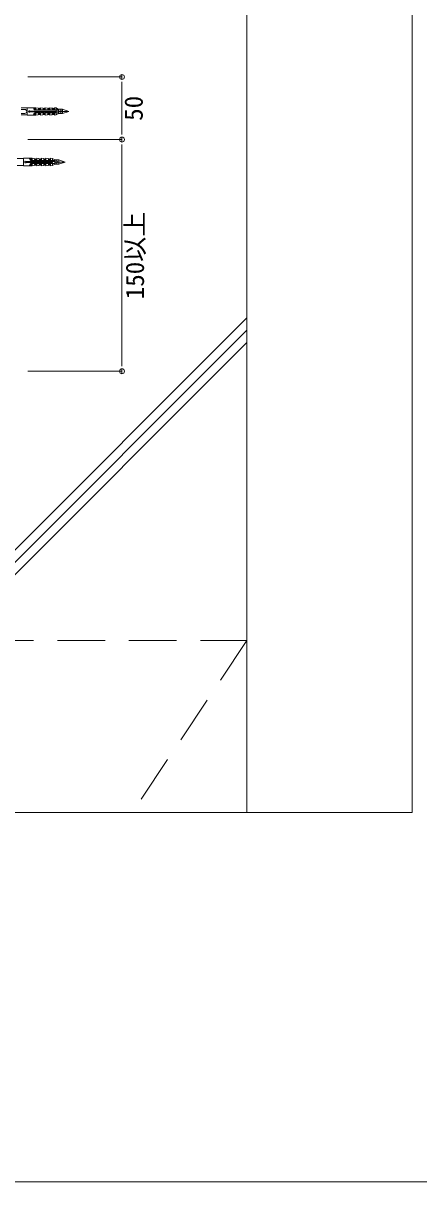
# Model space of a CAD drawing. Units: millimetres, scale not verified. Extents: x -1380 to 1380, y -955 to 955.
# Drawn here: x 589 to 905, y -955 to -30 of the extents above; entities that cross this region are included whole.
import ezdxf
from ezdxf.enums import TextEntityAlignment as Align

# ---------------------------------------------------------------- set-up
doc = ezdxf.new("R2010")
doc.units = ezdxf.units.MM
doc.header["$LTSCALE"] = 3
doc.linetypes.add('USER1', pattern=[19.05, 12.7, -6.35])
for name, color, linetype, lineweight in [('0-0_0', 7, 'Continuous', 9), ('0-1_HATCH', 9, 'Continuous', 18), ('0-3_KUTAI', 3, 'Continuous', 18), ('0-6_sunpo', 7, 'Continuous', 18), ('0-A_KANAMONO_SCREW', 4, 'Continuous', 18), ('0-B_WAKU', 7, 'Continuous', 18)]:
    doc.layers.add(name, color=color, linetype=linetype, lineweight=lineweight)
doc.styles.add('ＭＳ ゴシック', font='')
doc.styles.get('ＭＳ ゴシック').set_extended_font_data('MS Gothic')

# ---------------------------------------------------------------- blocks, each defined once
blk = doc.blocks.new('_DOT')
at = {"layer": '0-0_0'}
for p, q in [((-0.5, 0), (-1, 0)), ((0.25, 0), (-0.25, 0))]:
    blk.add_line(p, q, dxfattribs=at)
blk.add_circle((0, 0), 0.25, dxfattribs=at)

msp = doc.modelspace()

# ---------------------------------------------------------------- linework, layer by layer
at = {"layer": '0-1_HATCH'}
for p, q in [((387.831, -644.866), (767.831, -264.866)), ((387.831, -654.765), (767.831, -274.765)), ((392.527, -659.969), (767.831, -284.665))]:
    msp.add_line(p, q, dxfattribs=at)
at = {"layer": '0-3_KUTAI'}
msp.add_line((767.831, 455.508), (767.831, -659.969), dxfattribs=at)
at = {"layer": '0-3_KUTAI', "linetype": 'USER1'}
for p, q in [((387.831, -522.653), (767.831, -522.653)), ((767.831, -522.653), (676.287, -659.969))]:
    msp.add_line(p, q, dxfattribs=at)
at = {"layer": '0-6_sunpo'}
for p, q in [((592.831, -72.653), (668.039, -72.653)), ((668.039, -114.653), (668.039, -80.653)), ((592.831, -122.653), (668.039, -122.653)), ((592.831, -122.653), (668.039, -122.653)), ((668.039, -299.653), (668.039, -130.653)), ((592.831, -307.653), (668.039, -307.653))]:
    msp.add_line(p, q, dxfattribs=at)
at = {"layer": '0-A_KANAMONO_SCREW'}
for p, q in [((587.331, -97.403), (592.331, -97.403)), ((587.331, -98.603), (590.281, -98.603)), ((587.331, -101.703), (590.281, -101.703)), ((599.194, -97.155), (592.331, -97.155)), ((592.331, -97.155), (592.331, -103.15)), ((617.331, -99.849), (594.448, -99.849)), ((615.434, -100.456), (594.448, -100.456)), ((598.739, -98.559), (598.058, -98.559)), ((598.739, -101.746), (598.058, -101.746)), ((598.259, -98.945), (598.739, -98.945)), ((598.259, -101.361), (598.739, -101.361)), ((599.194, -97.155), (599.196, -97.156)), ((601.156, -97.903), (602.913, -97.903)), ((602.457, -98.559), (601.777, -98.559)), ((602.457, -101.746), (601.777, -101.746)), ((601.977, -98.945), (602.457, -98.945)), ((601.977, -98.945), (602.457, -98.945)), ((601.977, -101.361), (602.457, -101.361)), ((601.977, -101.361), (602.457, -101.361)), ((604.875, -97.903), (606.631, -97.903)), ((606.176, -98.559), (605.495, -98.559)), ((606.176, -101.746), (605.495, -101.746)), ((605.696, -98.945), (606.176, -98.945)), ((605.696, -101.361), (606.176, -101.361)), ((608.593, -97.903), (610.349, -97.903)), ((609.894, -98.559), (609.213, -98.559)), ((609.894, -101.746), (609.213, -101.746)), ((609.414, -98.945), (609.894, -98.945)), ((609.414, -101.361), (609.894, -101.361)), ((612.236, -97.903), (613.992, -97.903)), ((612.854, -100.456), (612.854, -99.849)), ((613.537, -98.559), (612.856, -98.559)), ((613.537, -101.746), (612.856, -101.746)), ((613.057, -98.945), (613.537, -98.945)), ((613.057, -101.361), (613.537, -101.361)), ((613.461, -100.456), (613.461, -99.849)), ((615.434, -99.849), (615.434, -97.41)), ((615.434, -100.456), (615.434, -102.895)), ((617.318, -98.353), (617.3, -98.487)), ((617.318, -98.353), (617.568, -98.389)), ((617.568, -98.397), (617.568, -101.917)), ((617.568, -98.403), (620.568, -98.403)), ((625.568, -100.153), (618.111, -100.153)), ((620.568, -101.903), (620.568, -98.403)), ((587.331, -102.903), (592.331, -102.903)), ((599.194, -103.15), (592.331, -103.15)), ((599.194, -103.15), (599.196, -103.15)), ((601.156, -102.403), (602.913, -102.403)), ((604.875, -102.403), (606.631, -102.403)), ((608.593, -102.403), (610.349, -102.403)), ((612.236, -102.403), (613.992, -102.403)), ((617.318, -101.953), (617.3, -101.818)), ((617.318, -101.953), (617.568, -101.917)), ((617.568, -101.903), (620.568, -101.903)), ((584.231, -137.821), (589.231, -137.821)), ((596.094, -137.574), (589.231, -137.574)), ((589.231, -137.574), (589.231, -143.569)), ((596.094, -137.574), (596.096, -137.574)), ((598.056, -138.321), (599.813, -138.321)), ((601.775, -138.321), (603.531, -138.321)), ((605.493, -138.321), (607.249, -138.321)), ((609.136, -138.321), (610.892, -138.321)), ((612.334, -140.268), (612.334, -137.829)), ((614.218, -138.771), (614.2, -138.906)), ((614.218, -138.771), (614.468, -138.807)), ((584.231, -143.321), (589.231, -143.321)), ((596.094, -143.569), (589.231, -143.569)), ((614.231, -140.268), (591.348, -140.268)), ((612.334, -140.875), (591.348, -140.875)), ((595.639, -138.978), (594.958, -138.978)), ((595.639, -142.165), (594.958, -142.165)), ((595.159, -139.363), (595.639, -139.363)), ((595.159, -141.779), (595.639, -141.779)), ((596.094, -143.569), (596.096, -143.568)), ((598.056, -142.821), (599.813, -142.821)), ((599.357, -138.978), (598.677, -138.978)), ((599.357, -142.165), (598.677, -142.165)), ((598.877, -139.363), (599.357, -139.363)), ((598.877, -139.363), (599.357, -139.363)), ((598.877, -141.779), (599.357, -141.779)), ((598.877, -141.779), (599.357, -141.779)), ((601.775, -142.821), (603.531, -142.821)), ((603.076, -138.978), (602.395, -138.978)), ((603.076, -142.165), (602.395, -142.165)), ((602.596, -139.363), (603.076, -139.363)), ((602.596, -141.779), (603.076, -141.779)), ((605.493, -142.821), (607.249, -142.821)), ((606.794, -138.978), (606.113, -138.978)), ((606.794, -142.165), (606.113, -142.165)), ((606.314, -139.363), (606.794, -139.363)), ((606.314, -141.779), (606.794, -141.779)), ((609.136, -142.821), (610.892, -142.821)), ((609.754, -140.875), (609.754, -140.268)), ((610.437, -138.978), (609.756, -138.978)), ((610.437, -142.165), (609.756, -142.165)), ((609.957, -139.363), (610.437, -139.363)), ((609.957, -141.779), (610.437, -141.779)), ((610.361, -140.875), (610.361, -140.268)), ((612.334, -140.875), (612.334, -143.314)), ((614.218, -142.371), (614.2, -142.237)), ((614.218, -142.371), (614.468, -142.336)), ((614.468, -138.815), (614.468, -142.336)), ((614.468, -138.821), (617.468, -138.821)), ((614.468, -142.321), (617.468, -142.321)), ((622.468, -140.571), (615.011, -140.571)), ((617.468, -142.321), (617.468, -138.821))]:
    msp.add_line(p, q, dxfattribs=at)
for points in [[(595.781, -97.155), (597.177, -97.402), (597.834, -98.664)], [(595.781, -103.15), (597.177, -102.904), (597.834, -101.641)], [(601.977, -98.945), (599.038, -98.945), (599.049, -98.813)], [(601.977, -101.361), (599.038, -101.361), (599.049, -101.493)], [(599.194, -98.445), (599.194, -97.155), (600.926, -97.461), (601.552, -98.662)], [(599.194, -101.861), (599.194, -103.15), (600.926, -102.845), (601.552, -101.643)], [(605.696, -98.945), (602.756, -98.945), (602.767, -98.813)], [(605.696, -101.361), (602.756, -101.361), (602.767, -101.493)], [(602.913, -98.445), (602.913, -97.155), (604.645, -97.461), (605.27, -98.662)], [(602.913, -101.861), (602.913, -103.15), (604.645, -102.845), (605.27, -101.643)], [(609.414, -98.945), (606.474, -98.945), (606.486, -98.813)], [(609.414, -101.361), (606.474, -101.361), (606.486, -101.493)], [(606.631, -98.445), (606.631, -97.155), (608.363, -97.461), (608.988, -98.662)], [(606.631, -101.861), (606.631, -103.15), (608.363, -102.845), (608.988, -101.643)], [(613.057, -98.945), (610.193, -98.945), (610.204, -98.813)], [(613.057, -101.361), (610.193, -101.361), (610.204, -101.493)], [(610.349, -98.445), (610.349, -97.155), (611.998, -97.446), (612.631, -98.663)], [(610.349, -101.861), (610.349, -103.15), (611.998, -102.86), (612.631, -101.643)], [(617.331, -98.945), (613.821, -98.945), (613.833, -98.827)], [(617.331, -101.361), (613.821, -101.361), (613.833, -101.479)], [(613.992, -98.445), (613.992, -97.155), (615.434, -97.41), (617.331, -98.505), (617.331, -100.153)], [(613.992, -101.861), (613.992, -103.15), (615.434, -102.895), (617.331, -101.801), (617.331, -100.153)], [(620.568, -98.403), (625.568, -100.153), (620.568, -101.903)], [(592.681, -137.574), (594.077, -137.82), (594.734, -139.083)], [(596.094, -138.863), (596.094, -137.574), (597.826, -137.879), (598.452, -139.081)], [(599.813, -138.863), (599.813, -137.574), (601.545, -137.879), (602.17, -139.081)], [(603.531, -138.863), (603.531, -137.574), (605.263, -137.879), (605.888, -139.081)], [(607.249, -138.863), (607.249, -137.574), (608.898, -137.865), (609.531, -139.081)], [(610.892, -138.863), (610.892, -137.574), (612.334, -137.829), (614.231, -138.923), (614.231, -140.571)], [(592.681, -143.569), (594.077, -143.322), (594.734, -142.06)], [(598.877, -139.363), (595.938, -139.363), (595.949, -139.232)], [(598.877, -141.779), (595.938, -141.779), (595.949, -141.911)], [(596.094, -142.279), (596.094, -143.569), (597.826, -143.263), (598.452, -142.062)], [(602.596, -139.363), (599.656, -139.363), (599.667, -139.232)], [(602.596, -141.779), (599.656, -141.779), (599.667, -141.911)], [(599.813, -142.279), (599.813, -143.569), (601.545, -143.263), (602.17, -142.062)], [(606.314, -139.363), (603.374, -139.363), (603.386, -139.232)], [(606.314, -141.779), (603.374, -141.779), (603.386, -141.911)], [(603.531, -142.279), (603.531, -143.569), (605.263, -143.263), (605.888, -142.062)], [(609.957, -139.363), (607.093, -139.363), (607.104, -139.232)], [(609.957, -141.779), (607.093, -141.779), (607.104, -141.911)], [(607.249, -142.279), (607.249, -143.569), (608.898, -143.278), (609.531, -142.061)], [(614.231, -139.363), (610.721, -139.363), (610.733, -139.245)], [(614.231, -141.779), (610.721, -141.779), (610.733, -141.898)], [(610.892, -142.28), (610.892, -143.569), (612.334, -143.314), (614.231, -142.219), (614.231, -140.571)], [(617.468, -138.821), (622.468, -140.571), (617.468, -142.321)]]:
    msp.add_lwpolyline(points, dxfattribs=at)
for centre, radius in [((598.06, -98.098), 0.462), ((598.06, -102.208), 0.462), ((598.299, -98.423), 0.524), ((598.299, -101.883), 0.524), ((598.675, -98.453), 0.519), ((598.675, -101.853), 0.519), ((598.737, -98.102), 0.458), ((598.737, -102.204), 0.458), ((598.739, -98.514), 0.431), ((598.739, -101.792), 0.431), ((601.778, -98.098), 0.462), ((601.778, -102.208), 0.462), ((602.02, -98.418), 0.528), ((602.02, -101.887), 0.528), ((602.394, -98.453), 0.519), ((602.394, -101.853), 0.519), ((602.455, -98.102), 0.458), ((602.455, -102.204), 0.458), ((602.457, -98.514), 0.431), ((602.457, -101.792), 0.431), ((605.497, -98.098), 0.462), ((605.497, -102.208), 0.462), ((605.739, -98.418), 0.528), ((605.739, -101.887), 0.528), ((606.112, -98.453), 0.519), ((606.112, -101.853), 0.519), ((606.173, -98.102), 0.458), ((606.173, -102.204), 0.458), ((606.176, -98.514), 0.431), ((606.176, -101.792), 0.431), ((609.215, -98.098), 0.462), ((609.215, -102.208), 0.462), ((609.457, -98.418), 0.528), ((609.457, -101.887), 0.528), ((609.831, -98.453), 0.519), ((609.831, -101.853), 0.519), ((609.892, -98.102), 0.458), ((609.892, -102.204), 0.458), ((609.894, -98.514), 0.431), ((609.894, -101.792), 0.431), ((612.857, -98.098), 0.462), ((612.857, -102.208), 0.462), ((613.099, -98.419), 0.527), ((613.099, -101.886), 0.527), ((613.48, -98.455), 0.512), ((613.48, -101.85), 0.512), ((613.534, -98.102), 0.458), ((613.534, -102.204), 0.458), ((613.537, -98.515), 0.43), ((613.537, -101.791), 0.43), ((594.96, -138.516), 0.462), ((595.199, -138.841), 0.524), ((595.575, -138.871), 0.519), ((595.637, -138.52), 0.458), ((595.639, -138.933), 0.431), ((598.678, -138.516), 0.462), ((598.92, -138.837), 0.528), ((599.294, -138.871), 0.519), ((599.355, -138.52), 0.458), ((599.357, -138.933), 0.431), ((602.397, -138.516), 0.462), ((602.639, -138.837), 0.528), ((603.012, -138.871), 0.519), ((603.073, -138.52), 0.458), ((603.076, -138.933), 0.431), ((606.115, -138.516), 0.462), ((606.357, -138.837), 0.528), ((606.731, -138.871), 0.519), ((606.792, -138.52), 0.458), ((606.794, -138.933), 0.431), ((609.757, -138.516), 0.462), ((609.999, -138.838), 0.527), ((610.38, -138.874), 0.512), ((610.434, -138.52), 0.458), ((610.437, -138.933), 0.43), ((594.96, -142.627), 0.462), ((595.199, -142.301), 0.524), ((595.575, -142.271), 0.519), ((595.637, -142.622), 0.458), ((595.639, -142.21), 0.431), ((598.678, -142.627), 0.462), ((598.92, -142.306), 0.528), ((599.294, -142.271), 0.519), ((599.355, -142.622), 0.458), ((599.357, -142.21), 0.431), ((602.397, -142.627), 0.462), ((602.639, -142.306), 0.528), ((603.012, -142.271), 0.519), ((603.073, -142.622), 0.458), ((603.076, -142.21), 0.431), ((606.115, -142.627), 0.462), ((606.357, -142.306), 0.528), ((606.731, -142.271), 0.519), ((606.792, -142.622), 0.458), ((606.794, -142.21), 0.431), ((609.757, -142.627), 0.462), ((609.999, -142.305), 0.527), ((610.38, -142.269), 0.512), ((610.434, -142.622), 0.458), ((610.437, -142.209), 0.43)]:
    msp.add_circle(centre, radius, dxfattribs=at)
for centre, radius, start, end in [((590.281, -100.153), 1.55, 270, 90), ((593.931, -100.153), 0.6, 30.39126, 329.60874), ((590.831, -140.571), 0.6, 30.39126, 329.60874)]:
    msp.add_arc(centre, radius, start, end, dxfattribs=at)
for centre, ratio, start_param, end_param in [((620.568, -98.903), 0.294118, 4.712389, 6.2831853), ((620.568, -98.903), 0.735349, 6.2831853, 7.8539816), ((620.568, -101.403), 0.735294, 4.7240766, 6.2831853), ((620.568, -101.403), 0.294118, 6.2831853, 7.8539816), ((617.468, -139.321), 0.294118, 4.712389, 6.2831853), ((617.468, -139.321), 0.735349, 6.2831853, 7.8539816), ((617.468, -141.821), 0.735294, 4.7240766, 6.2831853), ((617.468, -141.821), 0.294118, 6.2831853, 7.8539816)]:
    msp.add_ellipse(centre, major_axis=(-1.7, 0), ratio=ratio, start_param=start_param, end_param=end_param, dxfattribs=at)
at = {"layer": '0-B_WAKU'}
for points in [[(-1379.957, -954.969), (1380.043, -954.969), (1380.043, 955.031), (-1379.957, 955.031)], [(-899.957, -659.969), (900.043, -659.969), (900.043, 540.031), (-899.957, 540.031)]]:
    msp.add_lwpolyline(points, close=True, dxfattribs=at)

# ---------------------------------------------------------------- block references
at = {"layer": '0-6_sunpo', "xscale": 8, "yscale": 8}
for p, rotation in [((668.039, -72.653), 90), ((668.039, -122.653), 270), ((668.039, -122.653), 90), ((668.039, -307.653), 270)]:
    msp.add_blockref('_DOT', p, dxfattribs=dict(at, rotation=rotation))

# ---------------------------------------------------------------- texts
at = {"layer": '0-6_sunpo', "style": 'ＭＳ ゴシック'}
for s, p in [('50', (689.039, -107.653)), ('150以上', (690.055, -250.153))]:
    msp.add_text(s, height=14.66, rotation=90, dxfattribs=at).set_placement(p, align=Align.BOTTOM_LEFT)

doc.saveas('drawing.dxf')
